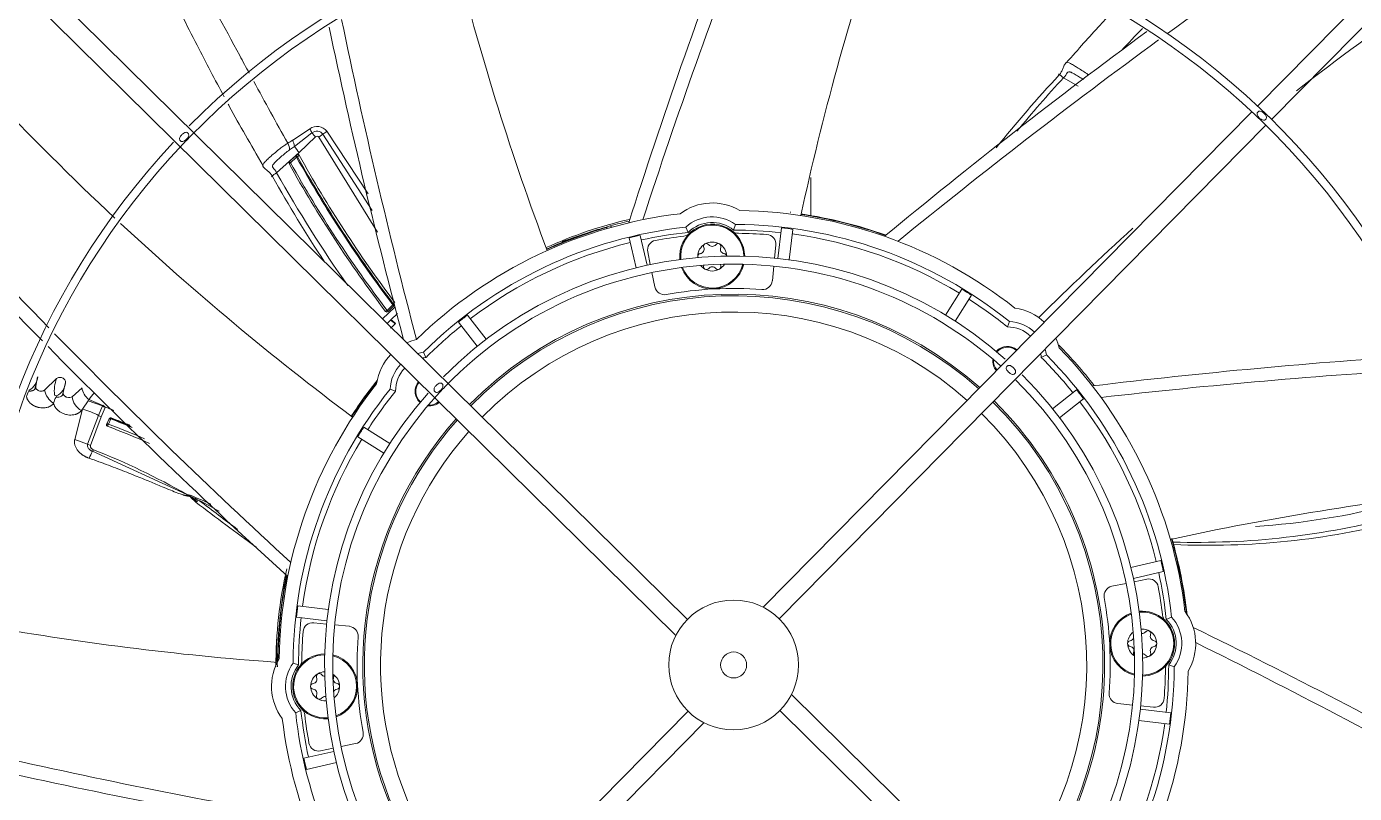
# Model space of a CAD drawing. Header units: millimetres. Extents: x 113490 to 142599, y -20467 to 115.
# Drawn here: x 127505.5 to 127914.5, y -10328.6 to -10092.3 of the extents above; entities that cross this region are included whole.
import ezdxf

# ---------------------------------------------------------------- set-up
doc = ezdxf.new("R2010")
doc.units = ezdxf.units.MM
doc.layers.add('DV3_0', color=7, linetype='Continuous')

msp = doc.modelspace()

# ---------------------------------------------------------------- linework, layer by layer
at = {"layer": 'DV3_0', "color": 7, "linetype": 'Continuous', "lineweight": 15}
for p, q in [((127363.01, -9942.2), (127705.44, -10279.87)), ((127709, -10274.95), (127370.7, -9941.35)), ((128037.36, -9961.9), (127884.62, -10116.79)), ((127888.94, -10120.95), (128041.66, -9966.08)), ((127824.85, -10108.08), (127829.33, -10110.72)), ((127882.86, -10118.57), (127732.36, -10271.19)), ((127737.28, -10274.75), (127887.19, -10122.73)), ((127587.32, -10127.36), (127592.69, -10123.81)), ((127587.97, -10129.23), (127593.33, -10125.08)), ((127589.41, -10131.1), (127594.5, -10126.33)), ((127595.43, -10126.36), (127613.58, -10155.67)), ((127596.72, -10125.48), (127611.95, -10148.99)), ((127597.94, -10124.57), (127610.71, -10143.89)), ((127586.44, -10130.33), (127587.97, -10129.23)), ((127582.46, -10137.37), (127589.41, -10131.1)), ((127586.41, -10133.87), (127588.29, -10132.14)), ((127586.77, -10134.29), (127588.64, -10132.57)), ((127588.64, -10132.57), (127588.9, -10132.4)), ((127588.9, -10132.4), (127589.39, -10131.88)), ((127747.05, -10150.52), (127747.05, -10138.81)), ((127681.64, -10154.77), (127670.4, -10158.56)), ((127709.23, -10155.72), (127708.48, -10154.09)), ((127723.24, -10154.99), (127723.81, -10153.29)), ((127738.01, -10154.36), (127736.86, -10163.73)), ((127741.48, -10154.79), (127740.33, -10164.15)), ((127691.07, -10157.43), (127693.19, -10166.63)), ((127694.48, -10156.64), (127696.6, -10165.84)), ((127697.58, -10165.63), (127696.77, -10161.75)), ((127736.26, -10159.68), (127735.86, -10163.62)), ((127735.61, -10166.11), (127735.16, -10170.63)), ((127699.01, -10172.52), (127698.09, -10168.08)), ((127793.52, -10173.21), (127788.52, -10181.22)), ((127796.49, -10175.07), (127791.49, -10183.07)), ((127618.84, -10178.74), (127615.1, -10182.35)), ((127618.24, -10177.99), (127616.52, -10179.76)), ((127618.53, -10178.31), (127616.8, -10180.09)), ((127619.67, -10180.74), (127617.66, -10182.64)), ((127619.08, -10183.83), (127618.98, -10183.95)), ((127638.48, -10183.35), (127644.29, -10190.79)), ((127641.24, -10181.2), (127647.05, -10188.63)), ((127807.57, -10184.85), (127808.19, -10183.17)), ((127628.48, -10194.24), (127627.69, -10192.63)), ((127817.99, -10194.24), (127819.6, -10193.44)), ((127508.87, -10200.22), (127508.27, -10203.11)), ((127506.23, -10204.34), (127506.13, -10204.55)), ((127508.05, -10203.98), (127508.52, -10201.74)), ((127510.99, -10204.3), (127514.72, -10200.74)), ((127516.54, -10205.85), (127517.06, -10203.56)), ((127516.75, -10205.07), (127517.43, -10202)), ((127522.53, -10203.56), (127519.45, -10206.33)), ((127619.1, -10204.66), (127617.42, -10204.04)), ((127828.88, -10204.23), (127821.44, -10210.05)), ((127514.07, -10205.83), (127514.72, -10206.12)), ((127514.72, -10206.12), (127514.54, -10206.48)), ((127522.71, -10210.22), (127524.41, -10207.65)), ((127524.68, -10207.22), (127528.92, -10209.01)), ((127831.03, -10206.99), (127823.6, -10212.8)), ((127527.66, -10212.15), (127524.24, -10220.94)), ((127528.44, -10212.56), (127525.16, -10221.35)), ((127528.87, -10209.15), (127527.66, -10212.15)), ((127529.69, -10209.62), (127528.44, -10212.56)), ((127528.92, -10209.01), (127528.87, -10209.15)), ((127528.93, -10208.97), (127528.92, -10209.01)), ((127529.72, -10209.54), (127529.69, -10209.62)), ((127529.73, -10209.53), (127529.72, -10209.54)), ((127530.1, -10214.95), (127530.8, -10213.34)), ((127530.66, -10214.79), (127531.36, -10213.18)), ((127531.43, -10213.05), (127531.54, -10212.89)), ((127609.32, -10215.74), (127617.32, -10220.74)), ((127524.24, -10220.94), (127520.3, -10219.49)), ((127525.16, -10221.35), (127524.24, -10220.94)), ((127607.46, -10218.71), (127615.47, -10223.71)), ((127526.07, -10222.69), (127525.78, -10223.16)), ((127555.91, -10237.16), (127556.08, -10237.39)), ((127556.19, -10237.2), (127556.27, -10237.29)), ((127556.19, -10237.2), (127556.34, -10237.26)), ((127556.34, -10237.26), (127556.5, -10237.32)), ((127556.5, -10237.32), (127557.88, -10238.61)), ((127556.08, -10237.39), (127557.62, -10238.83)), ((127854.8, -10256.82), (127845.6, -10258.94)), ((127855.59, -10260.23), (127846.39, -10262.35)), ((127839.71, -10264.76), (127844.15, -10263.84)), ((127846.6, -10263.33), (127850.48, -10262.52)), ((127589.03, -10270.75), (127598.4, -10271.9)), ((127588.61, -10274.22), (127597.98, -10275.37)), ((127593.93, -10275.97), (127597.87, -10276.37)), ((127600.36, -10276.62), (127604.87, -10277.07)), ((127856.5, -10274.99), (127858.14, -10274.23)), ((127589.24, -10288.99), (127587.54, -10288.42)), ((127857.24, -10288.99), (127858.94, -10289.57)), ((128050.33, -10603.11), (127741.04, -10298.11)), ((127846.12, -10301.36), (127841.6, -10300.91)), ((127857.87, -10303.76), (127848.5, -10302.61)), ((127852.55, -10302.01), (127848.6, -10301.61)), ((127709.2, -10303.23), (127375.6, -10641.53)), ((127376.45, -10649.21), (127714.11, -10306.79)), ((127589.97, -10303), (127588.34, -10303.75)), ((127737.48, -10303.03), (128046.15, -10607.41)), ((127857.44, -10307.23), (127848.07, -10306.08)), ((127599.88, -10314.65), (127596, -10315.46)), ((127606.77, -10313.22), (127602.33, -10314.14)), ((127590.89, -10317.75), (127600.09, -10315.63)), ((127591.68, -10321.16), (127600.87, -10319.04))]:
    msp.add_line(p, q, dxfattribs=at)
at = {"layer": 'DV3_0', "color": 7, "linetype": 'Continuous', "lineweight": 20}
for p, q in [((127595.43, -10126.36), (127596.72, -10125.48)), ((127740.74, -10149.58), (127740.74, -10149.38)), ((127684.07, -10154.21), (127684.03, -10154.07)), ((127617.66, -10182.64), (127617.52, -10182.78)), ((127524.4, -10207.65), (127524.68, -10207.22)), ((127528.87, -10209.15), (127524.41, -10207.65)), ((127520.3, -10219.49), (127522.71, -10210.22)), ((127525.78, -10223.16), (127554.78, -10236.48)), ((127554.78, -10236.48), (127554.77, -10236.89)), ((127554.78, -10236.48), (127555.32, -10236.78)), ((127554.78, -10236.48), (127555.88, -10236.69)), ((127555.32, -10236.78), (127555.87, -10237.09)), ((127555.87, -10237.09), (127555.88, -10236.69)), ((127555.87, -10237.09), (127555.91, -10237.16)), ((127556.01, -10237.14), (127555.91, -10237.16)), ((127556.01, -10237.14), (127556.19, -10237.2)), ((127556.27, -10237.29), (127556.08, -10237.39)), ((127556.34, -10237.26), (127556.27, -10237.29)), ((127557.88, -10238.61), (127557.62, -10238.83)), ((127558.37, -10238.18), (127558.74, -10238.37))]:
    msp.add_line(p, q, dxfattribs=at)
at = {"layer": 'DV3_0', "color": 7, "linetype": 'Continuous', "lineweight": 15}
for radius in [20, 4]:
    msp.add_circle((127723.24, -10288.99), radius, dxfattribs=at)
for centre, radius, start, end in [((127723.24, -10288.99), 551.5, 105.4775, 164.5225), ((127723.24, -10288.99), 551.5, 15.4775, 74.5225), ((128988.63, -11647.12), 1921.39, 122.74609, 126.08801), ((127723.24, -10288.99), 236, 46.5586, 135.2674), ((127723.24, -10288.99), 233.5, 90, 135.7261), ((129444.83, -10712.04), 1840.9, 159.13473, 162.31372), ((129522.01, -10747.41), 1921.39, 158.90776, 161.94183), ((127723.24, -10288.99), 233.5, 46.5418, 90), ((128432.25, -10800.46), 872.22, 121.56134, 127.88902), ((128596.24, -10335.96), 872.25, 161.57137, 167.7255), ((128128.63, -9514.4), 872.25, 219.6863, 226.90224), ((128483.05, -9856.53), 872.25, 194.34102, 200.4525), ((129400.57, -9714.08), 1841.22, 191.86002, 194.94133), ((129484.31, -9702.15), 1921.39, 191.64948, 194.66814), ((128942.82, -11575.64), 1840.9, 126.39449, 129.58672), ((128988.63, -11647.12), 1921.39, 126.18988, 129.21483), ((128887.48, -8843.21), 1921.39, 220.9289, 224.29797), ((128823.25, -8898.73), 1840.9, 220.96503, 224.5045), ((128125.32, -10386.86), 411.46, 137.1813, 141.3215), ((128135.1, -10392.88), 421.15, 137.4489, 140.4249), ((127723.24, -10288.99), 236, 45.7307, 46.5586), ((127723.24, -10288.99), 233.5, 45.8392, 46.5418), ((127723.24, -10288.99), 233.5, 316.4663, 45.8392), ((127723.24, -10288.99), 236, 45.7088, 45.7307), ((127723.24, -10288.99), 236, 317.0271, 45.7088), ((127723.24, -10288.99), 233.5, 135.7261, 136.5342), ((127587.71, -10127.11), 5.97, 19.9095, 33.5903), ((127605.5, -10114.89), 15.87, 219.9344, 226.1383), ((127608.09, -10139.4), 17.97, 124.3919, 129.2551), ((127723.24, -10288.99), 236, 136.9648, 225.2631), ((127723.24, -10288.99), 233.5, 136.5342, 225.7814), ((127480.54, -9957.18), 200.9, 301.6287, 302.1063), ((127583.24, -10130.05), 3.21, 354.9769, 34.2701), ((127603.37, -10118.86), 18.56, 213.9567, 221.2472), ((127586.77, -10134.28), 0.539, 130.9762, 206.9336), ((127922.77, -9947.17), 385.12, 209.1088, 217.2094), ((127590.58, -10130.65), 5.27, 217.7216, 223.716), ((127923.04, -9946.84), 384.98, 209.1375, 217.2314), ((127591.02, -10130.23), 3.34, 214.9281, 224.3802), ((127923.95, -9946.43), 383.51, 209.0348, 217.1413), ((127923.79, -9946.66), 382.95, 209.013, 217.1255), ((127923.15, -9947.51), 381.29, 208.9171, 217.0601), ((127936.53, -9940.06), 406.98, 209.179, 213.5123), ((127945.67, -9932.38), 417.06, 209.4401, 215.09), ((127716.64, -10163.16), 16.5, 59.1138, 126.8862), ((127723.24, -10288.99), 140, 96.7677, 134.2323), ((127716.64, -10163.16), 12.2, 54.0148, 131.9852), ((127723.24, -10288.99), 140, 51.7677, 89.2323), ((127723.24, -10288.99), 140.5, 70.6035, 81.4839), ((128128.63, -9514.4), 872.25, 227.0594, 233.1795), ((127723.24, -10288.99), 135.7, 96.2429, 134.7571), ((127719.49, -10277.69), 129.1, 102.6466, 114.718), ((127723.24, -10288.99), 140.5, 106.2061, 114.2129), ((127723.24, -10288.99), 140.5, 103.2172, 105.6896), ((127716.64, -10163.16), 10, 0.7258, 185.2742), ((127716.64, -10163.16), 10.5, 51.1098, 134.8902), ((127724.75, -10153), 3, 231.432, 269.3637), ((127723.24, -10288.99), 134, 83.7483, 90.0009), ((127723.24, -10288.99), 135.7, 51.2429, 89.7571), ((128432.25, -10800.46), 872.22, 132.21456, 134.84001), ((127723.24, -10288.99), 134, 103.7483, 127.2517), ((127723.24, -10288.99), 134, 95.9991, 102.2517), ((127699.71, -10161.14), 3, 100.4277, 191.75), ((127723.24, -10288.99), 133, 96.6363, 100.4277), ((127707.52, -10153.9), 3, 276.6363, 314.568), ((127716.64, -10163.16), 4.47, 120, 180), ((127714.85, -10160.06), 0.895, 120, 202.4776), ((127716.64, -10163.16), 4.48, 90, 120), ((127714.85, -10160.06), 0.895, 37.5224, 120), ((127716.64, -10158.69), 1.36, 217.5224, 322.4776), ((127716.64, -10163.16), 4.47, 60, 90), ((127718.43, -10160.06), 0.895, 60, 142.4776), ((127716.64, -10163.16), 4.48, 1.9825, 60), ((127718.43, -10160.06), 0.895, 337.5224, 60), ((127723.24, -10288.99), 133, 85.5723, 89.3637), ((127733.27, -10159.38), 3, 354.25, 85.5723), ((127723.24, -10288.99), 134, 58.7483, 82.2517), ((127723.24, -10288.99), 126, 48.3991, 135.1791), ((127713.06, -10163.16), 0.895, 97.5224, 180), ((127716.64, -10163.16), 4.47, 180, 184.0175), ((127713.06, -10163.16), 0.895, 180, 200.2402), ((127712.77, -10160.93), 1.36, 277.5224, 22.4776), ((127720.52, -10160.93), 1.36, 157.5224, 262.4776), ((127720.22, -10163.16), 0.895, 9.9487, 82.4776), ((127723.24, -10288.99), 123.5, 90, 135.9997), ((127716.64, -10163.16), 10, 199.6905, 346.3095), ((127716.64, -10163.16), 4.47, 217.8113, 240), ((127714.85, -10166.26), 0.895, 157.5224, 240), ((127712.77, -10165.4), 1.36, 337.5224, 341.5363), ((127714.85, -10166.26), 0.895, 240, 322.4776), ((127716.64, -10163.16), 4.48, 240, 300), ((127716.64, -10167.64), 1.36, 37.5224, 142.4776), ((127718.43, -10166.26), 0.895, 217.5224, 300), ((127716.64, -10163.16), 4.48, 300, 328.1887), ((127718.43, -10166.26), 0.895, 300, 22.4776), ((127720.52, -10165.4), 1.36, 186.618, 202.4776), ((127723.24, -10288.99), 123.5, 48.3006, 90), ((127732.17, -10170.33), 3, 265.6946, 354.25), ((127723.24, -10288.99), 114.25, 48.4114, 135.4011), ((127723.24, -10288.99), 113.75, 48.4247, 135.4011), ((127701.95, -10171.91), 3, 191.75, 280.3054), ((127723.24, -10288.99), 116, 85.6946, 100.3054), ((127616.43, -10179.75), 0.498, 218.6541, 318.3291), ((127615.85, -10175), 3.83, 308.5921, 312.9567), ((127723.24, -10288.99), 134, 50.9991, 57.2517), ((127807.55, -10195.35), 16.5, 46.3964, 81.8862), ((127614.64, -10187.86), 5.84, 42.0523, 60.4649), ((127614.05, -10188.42), 6.81, 42.3918, 58.0521), ((127807.55, -10195.35), 12.2, 46.7471, 86.9852), ((128887.48, -8843.21), 1921.39, 224.37443, 227.39583), ((127723.24, -10288.99), 134, 128.7483, 135.0009), ((127807.55, -10195.35), 10.5, 46.9653, 89.8902), ((128823.25, -8898.73), 1840.9, 224.58153, 227.76772), ((127629.6, -10204.68), 16.5, 104.1138, 115.0288), ((127807.55, -10195.35), 4.5, 49.0529, 138), ((127807.55, -10195.35), 4.25, 49.2681, 138.9663), ((127807.55, -10195.35), 12.2, 9.0148, 17.4816), ((127807.55, -10195.35), 16.5, 14.1138, 25.142), ((127723.24, -10288.99), 140.5, 37.8001, 44.5323), ((127723.24, -10288.99), 140, 6.7677, 44.2323), ((127629.6, -10204.68), 16.5, 136.3964, 171.8862), ((127629.6, -10204.68), 12.2, 136.7471, 176.9852), ((127629.6, -10204.68), 12.2, 99.0148, 107.4816), ((127629.6, -10204.68), 10.5, 96.1098, 102.4358), ((127807.55, -10195.35), 4.5, 172.604, 221.7492), ((127807.55, -10195.35), 4.25, 174.8173, 221.5341), ((127807.55, -10195.35), 10.5, 6.1098, 12.4358), ((127723.24, -10288.99), 134, 38.7483, 45.0009), ((127723.24, -10288.99), 135.7, 6.2429, 44.7571), ((128053.61, -12030.74), 1840.9, 93.67624, 96.85972), ((127503.69, -10199.81), 5.2, 299.2753, 355.4657), ((127629.6, -10204.68), 10.5, 136.9653, 179.8902), ((127723.24, -10288.99), 126, 318.4756, 45.1616), ((128053.5, -12115.65), 1921.39, 93.4677, 96.48783), ((127511.37, -10207.5), 6.02, 150.6073, 169.7649), ((127517.01, -10203.12), 6.14, 191.0857, 238.4637), ((127525.09, -10204.67), 11.09, 159.2633, 186.0082), ((127512.28, -10201.56), 5.17, 298.1501, 355.1477), ((127528.1, -10202.74), 5.64, 188.4366, 232.6429), ((127723.24, -10288.99), 140, 141.7677, 179.2323), ((127723.24, -10288.99), 135.7, 141.2429, 179.7571), ((127723.24, -10288.99), 140.5, 141.3912, 146.9012), ((127629.6, -10204.68), 4.5, 138, 228), ((127629.6, -10204.68), 4.25, 139.2681, 228.9663), ((127723.24, -10288.99), 123.5, 135.9997, 137.2092), ((127723.24, -10288.99), 123.5, 317.6348, 45.2819), ((127519.83, -10209.65), 6.17, 149.0264, 167.8628), ((127525.23, -10205.58), 5.82, 187.3222, 240.049), ((127723.24, -10288.99), 126, 138.321, 225.2028), ((127723.24, -10288.99), 123.5, 137.2092, 226.1082), ((127723.24, -10288.99), 134, 140.9991, 147.2517), ((127629.6, -10204.68), 4.5, 263.0148, 311.7492), ((127629.6, -10204.68), 4.25, 264.8173, 311.5341), ((127723.24, -10288.99), 113.75, 318.4247, 45.4011), ((127723.24, -10288.99), 114.25, 0, 45.4011), ((127723.24, -10288.99), 134, 13.7483, 37.2517), ((127678.59, -10357.26), 214.29, 136.6703, 136.8213), ((127445.67, -10423), 229.43, 67.8122, 68.5066), ((127535.33, -10216.9), 5.12, 155.7254, 163.7053), ((127454.22, -10419.55), 217.85, 65.8506, 69.5295), ((127454.36, -10419.28), 218.26, 66.3808, 69.5382), ((127531.26, -10213.5), 0.483, 68.6251, 160.5796), ((127532.19, -10213.54), 0.903, 146.9279, 156.6786), ((127455.49, -10414.99), 215.6, 67.4926, 69.3956), ((127455.64, -10414.44), 215.18, 67.5838, 69.3759), ((127456.01, -10412.97), 213.86, 67.6827, 69.3175), ((127723.24, -10288.99), 114.25, 138.4114, 204.5312), ((127723.24, -10288.99), 113.75, 138.4247, 203.2684), ((127723.24, -10288.99), 134, 148.7483, 172.2517), ((127556.11, -10239.7), 34.54, 151.3925, 155.3449), ((127555.02, -10240.12), 3.15, 71.5892, 74.3028), ((128043.17, -11102.61), 872.25, 96.10944, 102.2715), ((127868.98, -10016.98), 229.83, 273.7436, 284.4718), ((127866.03, -10010.5), 240.73, 268.2172, 284.865), ((127869.47, -10016.41), 235.71, 267.3918, 284.4925), ((127723.24, -10288.99), 140.5, 6.3104, 16.1431), ((127714.87, -10288.92), 132.6, 167.1218, 180.2811), ((127723.24, -10288.99), 140.5, 168.7601, 179.5273), ((127723.24, -10288.99), 134, 5.9991, 12.2517), ((127840.32, -10267.7), 3, 101.75, 190.3054), ((127851.09, -10265.46), 3, 10.4277, 101.75), ((127723.24, -10288.99), 133, 6.6363, 10.4277), ((127723.24, -10288.99), 116, 355.6946, 10.3054), ((127849.07, -10282.4), 10, 109.6905, 256.3095), ((127849.07, -10282.4), 10, 0, 95.2742), ((127858.33, -10273.27), 3, 186.6363, 224.568), ((127849.07, -10282.4), 16.5, 329.1138, 36.8862), ((127645.5, -9418.2), 872.25, 259.76861, 265.86893), ((127723.24, -10288.99), 134, 173.7483, 180.0009), ((127593.63, -10278.95), 3, 84.25, 175.5723), ((127604.57, -10280.06), 3, 355.6946, 84.25), ((127849.07, -10282.4), 4.48, 90, 94.0175), ((127849.07, -10282.4), 4.47, 60, 90), ((127849.07, -10282.4), 10.5, 321.1098, 44.8902), ((127849.07, -10282.4), 12.2, 324.0148, 41.9852), ((127059.29, -11933.2), 1841.3, 60.95292, 64.05747), ((127625.91, -10284.22), 43.48, 175.7427, 187.0743), ((127723.24, -10288.99), 133, 175.5723, 179.3637), ((127723.24, -10288.99), 116, 175.6946, 190.3054), ((127849.07, -10282.4), 4.48, 127.8113, 180), ((127845.49, -10282.4), 0.895, 97.5224, 180), ((127845.19, -10280.16), 1.36, 277.5224, 338.4565), ((127849.07, -10277.92), 1.36, 261.428, 322.4776), ((127850.86, -10279.3), 0.895, 60, 142.4776), ((127849.07, -10282.4), 4.48, 0, 60), ((127850.86, -10279.3), 0.895, 337.5224, 60), ((127852.94, -10280.16), 1.36, 157.5224, 262.4776), ((127852.65, -10282.4), 0.895, 0, 82.4776), ((127013.55, -12004.18), 1921.33, 60.74083, 63.6758), ((127597.41, -10295.58), 10, 90, 275.2742), ((127597.41, -10295.58), 10, 0, 76.3095), ((127849.07, -10282.4), 4.47, 180, 238.1887), ((127845.49, -10282.4), 0.895, 180, 262.4776), ((127845.19, -10284.63), 1.36, 337.5224, 82.4776), ((127847.28, -10285.5), 0.895, 157.5224, 230.5125), ((127849.07, -10282.4), 10, 270, 0), ((127849.07, -10286.87), 1.36, 37.5224, 84.745), ((127849.07, -10282.4), 4.48, 271.9825, 300), ((127850.86, -10285.5), 0.895, 217.5224, 300), ((127849.07, -10282.4), 4.48, 300, 0), ((127850.86, -10285.5), 0.895, 300, 22.4776), ((127852.94, -10284.63), 1.36, 97.5224, 202.4776), ((127852.65, -10282.4), 0.895, 277.5224, 0), ((127597.41, -10295.58), 16.5, 149.1138, 216.8862), ((127597.41, -10295.58), 12.2, 144.0148, 221.9852), ((127597.41, -10295.58), 10.5, 141.1098, 224.8902), ((127587.25, -10287.48), 3, 321.432, 359.3637), ((127723.24, -10288.99), 114.25, 318.4114, 0), ((127723.24, -10288.99), 135.7, 321.2429, 359.7571), ((127723.24, -10288.99), 133, 355.5723, 359.3637), ((127859.23, -10290.5), 3, 141.432, 179.3637), ((127723.24, -10288.99), 134, 353.7483, 0.0009), ((127597.41, -10295.58), 4.47, 120, 180), ((127593.54, -10293.35), 1.36, 277.5224, 22.4776), ((127595.62, -10292.48), 0.895, 120, 202.4776), ((127597.41, -10295.58), 4.48, 91.9825, 120), ((127595.62, -10292.48), 0.895, 37.5224, 120), ((127597.41, -10291.11), 1.36, 217.5224, 264.745), ((127597.41, -10295.58), 4.48, 0, 58.1887), ((127599.2, -10292.48), 0.895, 337.5224, 50.5125), ((127601.29, -10293.35), 1.36, 157.5224, 262.4776), ((127723.24, -10288.99), 140, 321.7677, 359.2323), ((127593.83, -10295.58), 0.895, 97.5224, 180), ((127597.41, -10295.58), 4.48, 180, 240), ((127593.83, -10295.58), 0.895, 180, 262.4776), ((127593.54, -10297.82), 1.36, 337.5224, 82.4776), ((127595.62, -10298.69), 0.895, 157.5224, 240), ((127597.41, -10300.06), 1.36, 81.428, 142.4776), ((127601.29, -10297.82), 1.36, 97.5224, 158.4565), ((127597.41, -10295.58), 4.48, 307.8113, 0), ((127597.41, -10295.58), 10, 289.6905, 0), ((127600.99, -10295.58), 0.895, 0, 82.4776), ((127600.99, -10295.58), 0.895, 277.5224, 0), ((127841.9, -10297.92), 3, 175.6946, 264.25), ((127588.15, -10304.71), 3, 6.6363, 44.568), ((127595.62, -10298.69), 0.895, 240, 322.4776), ((127597.41, -10295.58), 4.48, 240, 274.0175), ((127852.85, -10299.03), 3, 264.25, 355.5723), ((127723.24, -10288.99), 140, 186.7677, 203.7505), ((127723.24, -10288.99), 135.7, 186.2429, 202.9304), ((127723.24, -10288.99), 134, 185.9991, 192.2517), ((127723.24, -10288.99), 133, 186.6363, 190.4277), ((127606.16, -10310.28), 3, 281.75, 10.3054), ((127723.24, -10288.99), 134, 328.7483, 352.2517), ((127595.39, -10312.52), 3, 190.4277, 281.75), ((127921.03, -8443.29), 1921.39, 257.09501, 260.12283), ((127897, -8524.72), 1840.9, 257.29812, 260.49472)]:
    msp.add_arc(centre, radius, start, end, dxfattribs=at)
at = {"layer": 'DV3_0', "color": 7, "linetype": 'Continuous', "lineweight": 20}
for centre, radius, start, end in [((127594.93, -10126.84), 3.77, 37.022, 126.4642), ((127583.74, -10129.65), 4.25, 5.7332, 32.7349), ((127723.24, -10288.99), 140.35, 70.5208, 81.4905), ((127723.24, -10288.99), 140.35, 106.2061, 114.1302), ((127716.64, -10163.16), 9.71, 0.7926, 185.2074), ((127716.64, -10163.16), 9.71, 200.0694, 345.9306), ((127723.24, -10288.99), 108.75, 48.5638, 135.4011), ((127723.24, -10288.99), 140.35, 141.5068, 146.9448), ((127533.82, -10213.02), 10.82, 133.4767, 147.5853), ((127518.08, -10229.43), 19.76, 61.0068, 76.4573), ((127529.41, -10209.74), 2.98, 233.9494, 251.079), ((127530.69, -10206.92), 2.88, 230.996, 249.7015), ((127530.96, -10206.81), 3, 227.0792, 245.6013), ((127531, -10206.86), 2.96, 225.694, 244.6308), ((127723.24, -10288.99), 108.75, 318.5638, 45.4011), ((127723.24, -10288.99), 108.75, 138.5638, 206.9605), ((127450.94, -10415.91), 207.31, 59.9431, 68.752), ((127525.82, -10395.82), 161.55, 79.2786, 79.6761), ((127502.26, -10368.35), 142.16, 65.0797, 67.84), ((127541.85, -10271.78), 37.44, 63.8071, 66.9621), ((128014.56, -9645.38), 748.98, 232.40465, 234.17794), ((128062.25, -9584.75), 825.07, 232.3917, 233.40913), ((127463.44, -10420.98), 205.99, 60.5447, 62.4419), ((127723.24, -10288.99), 140.35, 6.5068, 15.9471), ((127723.24, -10288.99), 140.35, 168.7119, 179.5033), ((127849.07, -10282.4), 9.71, 110.0694, 255.9306), ((127849.07, -10282.4), 9.71, 0, 95.2074), ((127597.41, -10295.58), 9.71, 90, 275.2074), ((127597.41, -10295.58), 9.71, 0, 75.9306), ((127849.07, -10282.4), 9.71, 270.7926, 0), ((127597.41, -10295.58), 9.71, 290.0694, 0)]:
    msp.add_arc(centre, radius, start, end, dxfattribs=at)
at = {"layer": 'DV3_0', "color": 7, "linetype": 'Continuous', "lineweight": 15}
for centre, major_axis, ratio, start_param, end_param in [((127731.99, -10334.13), (-35.58, 183.06), 0.866796, 0.070986, 0.078814), ((127739.25, -10158.6), (21.65, -2.66), 0.186545, 1.490488, 1.651105), ((127693.69, -10160.99), (21.26, 4.91), 0.186545, 1.490488, 1.651105), ((127792.85, -10177.58), (18.5, -11.56), 0.186545, 1.490488, 1.651105), ((127642.36, -10185.47), (17.19, 13.43), 0.186545, 1.490488, 1.651105), ((127826.76, -10208.11), (13.43, -17.19), 0.186545, 1.490488, 1.651105), ((127611.83, -10219.37), (11.56, 18.5), 0.186545, 1.490488, 1.651105), ((127851.24, -10259.44), (4.91, -21.26), 0.186545, 1.490488, 1.651105), ((127592.85, -10272.98), (2.66, 21.65), 0.186545, 1.490488, 1.651105), ((127853.63, -10305), (-2.66, -21.65), 0.186545, 1.490488, 1.651105), ((127595.23, -10318.54), (-4.91, 21.26), 0.186545, 1.490488, 1.651105)]:
    msp.add_ellipse(centre, major_axis=major_axis, ratio=ratio, start_param=start_param, end_param=end_param, dxfattribs=at)
at = {"layer": 'DV3_0', "color": 7, "linetype": 'Continuous', "lineweight": 20}
for centre, major_axis, ratio, start_param, end_param in [((127684.16, -10154.55), (-0.14, 0.48), 0.498451, 4.711945, 6.283185), ((127684.16, -10154.55), (-0.353, 0.354), 0.432332, 4.479982, 5.381811), ((127685.38, -10154.21), (-0.135, 0.481), 0.498743, 4.711945, 6.283185), ((127565.04, -10212.9), (-22.75, -32.05), 0.299104, 0.877808, 0.898526)]:
    msp.add_ellipse(centre, major_axis=major_axis, ratio=ratio, start_param=start_param, end_param=end_param, dxfattribs=at)
at = {"layer": 'DV3_0', "color": 7, "linetype": 'Continuous', "lineweight": 15}
for points, knots in [([(127510.47, -10020.47), (127511.72, -10022), (127517.21, -10028.86), (127526.73, -10041.87), (127538.02, -10060.03), (127548.3, -10079.1), (127557.45, -10097), (127563.52, -10108.76), (127566.3, -10113.93)], [0.2450626, 0.2450626, 0.2450626, 0.2450626, 0.2785483, 0.3937658, 0.5184271, 0.640965, 0.7604313, 0.861417, 0.861417, 0.861417, 0.861417]), ([(127574.04, -10106.65), (127573.06, -10104.85), (127572.08, -10103.04), (127566.31, -10092.33), (127561.56, -10083.48), (127551.76, -10066.14), (127546.71, -10057.66), (127535.88, -10041.45), (127530.08, -10033.74), (127521.25, -10023.01), (127518.46, -10019.74), (127515.62, -10016.53)], [0.0997666, 0.0997666, 0.0997666, 0.0997666, 0.125, 0.125, 0.25, 0.25, 0.375, 0.375, 0.5, 0.5, 0.5559137, 0.5559137, 0.5559137, 0.5559137]), ([(127840.32, -10087.38), (127838.9, -10088.88), (127833.98, -10094.11), (127829.49, -10099.19), (127825.69, -10103.49)], [0.8765408, 0.8765408, 0.8765408, 0.8765408, 0.9116272, 1, 1, 1, 1]), ([(127823.52, -10107.2), (127823.64, -10107.05), (127823.88, -10106.77), (127824.18, -10106.3), (127824.44, -10105.8), (127824.66, -10105.29), (127824.96, -10104.53), (127825.31, -10103.65), (127825.71, -10103.24), (127826.25, -10103.36), (127827.05, -10103.73), (127828.14, -10104.34), (127829.46, -10105.13), (127830.85, -10106.02), (127831.96, -10106.77), (127832.55, -10107.19), (127832.65, -10107.26)], [0, 0, 0, 0, 0.0308823, 0.0618034, 0.0937273, 0.1276085, 0.1643607, 0.2562228, 0.3477186, 0.4000812, 0.475582, 0.5732089, 0.6560123, 0.760322, 0.8589949, 0.8797353, 0.8797353, 0.8797353, 0.8797353]), ([(127824.85, -10108.08), (127825.45, -10107.62), (127825.74, -10106.97), (127826.15, -10106.37), (127826.29, -10106.24), (127826.56, -10106.2), (127826.64, -10106.21), (127826.86, -10106.27), (127827.01, -10106.33), (127827.53, -10106.56), (127827.97, -10106.8), (127828.86, -10107.3), (127829.34, -10107.58), (127830.2, -10108.11), (127830.58, -10108.35), (127830.97, -10108.6)], [0, 0, 0, 0, 0.25, 0.25, 0.375, 0.375, 0.4375, 0.4375, 0.5, 0.5, 0.625, 0.625, 0.75, 0.75, 0.850587, 0.850587, 0.850587, 0.850587]), ([(127823.52, -10107.2), (127823.24, -10106.91), (127823.24, -10106.85), (127823.78, -10107.2), (127824.31, -10107.62), (127824.85, -10108.08)], [0, 0, 0, 0, 0.5, 0.5, 1, 1, 1, 1]), ([(127567.55, -10116.26), (127567.66, -10116.46), (127571.05, -10122.68), (127574.44, -10128.51), (127578.33, -10135.22)], [0.8766299, 0.8766299, 0.8766299, 0.8766299, 0.8805474, 1, 1, 1, 1]), ([(127887.11, -10120.9), (127887.06, -10120.94), (127886.97, -10121.02), (127886.73, -10121.14), (127886.33, -10121.17), (127885.9, -10120.99), (127885.51, -10120.73), (127885.2, -10120.45), (127884.92, -10120.15), (127884.64, -10119.78), (127884.46, -10119.36), (127884.49, -10118.97), (127884.6, -10118.74), (127884.68, -10118.65), (127884.72, -10118.6)], [0, 0, 0, 0, 0.040488, 0.081902, 0.180627, 0.320355, 0.409206, 0.504808, 0.600124, 0.687341, 0.822717, 0.918807, 0.959755, 1, 1, 1, 1]), ([(127884.72, -10118.6), (127884.76, -10118.56), (127884.85, -10118.48), (127885.09, -10118.36), (127885.49, -10118.32), (127885.93, -10118.5), (127886.32, -10118.77), (127886.63, -10119.04), (127886.91, -10119.34), (127887.18, -10119.71), (127887.37, -10120.13), (127887.34, -10120.53), (127887.23, -10120.76), (127887.15, -10120.85), (127887.11, -10120.9)], [0, 0, 0, 0, 0.040529, 0.082096, 0.181604, 0.321297, 0.409637, 0.504692, 0.598943, 0.685714, 0.821727, 0.918717, 0.959765, 1, 1, 1, 1]), ([(127552.85, -10127.51), (127552.81, -10127.47), (127552.73, -10127.38), (127552.61, -10127.14), (127552.57, -10126.73), (127552.75, -10126.3), (127553.01, -10125.91), (127553.29, -10125.6), (127553.59, -10125.32), (127553.96, -10125.05), (127554.38, -10124.86), (127554.77, -10124.89), (127555.01, -10125), (127555.1, -10125.08), (127555.15, -10125.12)], [0, 0, 0, 0, 0.040529, 0.082096, 0.181604, 0.321297, 0.409637, 0.504692, 0.598943, 0.685714, 0.821727, 0.918717, 0.959765, 1, 1, 1, 1]), ([(127555.15, -10125.12), (127555.19, -10125.17), (127555.27, -10125.26), (127555.38, -10125.5), (127555.42, -10125.9), (127555.24, -10126.33), (127554.98, -10126.72), (127554.7, -10127.03), (127554.4, -10127.31), (127554.03, -10127.58), (127553.61, -10127.77), (127553.22, -10127.74), (127552.99, -10127.63), (127552.89, -10127.55), (127552.85, -10127.51)], [0, 0, 0, 0, 0.040488, 0.081902, 0.180627, 0.320355, 0.409206, 0.504808, 0.600124, 0.687341, 0.822717, 0.918807, 0.959755, 1, 1, 1, 1]), ([(127581.2, -10138.48), (127581.1, -10138.32), (127580.9, -10138), (127580.55, -10137.56), (127580.16, -10137.16), (127579.74, -10136.79), (127579.11, -10136.26), (127578.38, -10135.61), (127578.12, -10135.06), (127578.4, -10134.53), (127579.01, -10133.83), (127579.93, -10132.93), (127581.11, -10131.88), (127582.39, -10130.8), (127583.72, -10129.75), (127584.87, -10128.9), (127585.58, -10128.44), (127585.89, -10128.24)], [0, 0, 0, 0, 0.030477, 0.061058, 0.092665, 0.126219, 0.162611, 0.254997, 0.347179, 0.400187, 0.476873, 0.57601, 0.660009, 0.765175, 0.861951, 0.939416, 1, 1, 1, 1]), ([(127582.46, -10137.37), (127582.21, -10136.66), (127581.67, -10136.18), (127581.23, -10135.58), (127581.15, -10135.39), (127581.19, -10135.11), (127581.23, -10135.03), (127581.35, -10134.83), (127581.45, -10134.7), (127581.84, -10134.26), (127582.2, -10133.91), (127582.96, -10133.2), (127583.37, -10132.82), (127584.65, -10131.71), (127585.55, -10130.98), (127586.44, -10130.33)], [0, 0, 0, 0, 0.25, 0.25, 0.375, 0.375, 0.4375, 0.4375, 0.5, 0.5, 0.625, 0.625, 0.75, 0.75, 1, 1, 1, 1]), ([(127588.29, -10132.14), (127588.32, -10132.12), (127588.37, -10132.07), (127588.45, -10132.01), (127588.57, -10131.93), (127588.73, -10131.84), (127588.91, -10131.77), (127589.1, -10131.73), (127589.26, -10131.75), (127589.35, -10131.82), (127589.38, -10131.86), (127589.39, -10131.87), (127589.39, -10131.88)], [0, 0, 0, 0, 0.082418, 0.164586, 0.246739, 0.441628, 0.591306, 0.720285, 0.890976, 0.951176, 0.974103, 1, 1, 1, 1]), ([(127588.29, -10132.14), (127588.35, -10132.1), (127588.46, -10132.1), (127588.69, -10132.2), (127588.81, -10132.29), (127588.9, -10132.4)], [0, 0, 0, 0, 0.5, 0.5, 1, 1, 1, 1]), ([(127581.2, -10138.48), (127580.84, -10138.64), (127580.79, -10138.6), (127581.29, -10138.15), (127581.84, -10137.75), (127582.46, -10137.37)], [0, 0, 0, 0, 0.5, 0.5, 1, 1, 1, 1]), ([(127616.52, -10179.76), (127616.49, -10179.78), (127616.46, -10179.81), (127616.4, -10179.85), (127616.34, -10179.9), (127616.28, -10179.94), (127616.18, -10180.01), (127616.08, -10180.06), (127616.06, -10180.07), (127616.04, -10180.07)], [0, 0, 0, 0, 0.118741, 0.212559, 0.283639, 0.421785, 0.534533, 0.779247, 1, 1, 1, 1]), ([(127616.52, -10179.76), (127616.61, -10179.86), (127616.69, -10179.94), (127616.8, -10180.06), (127616.82, -10180.09), (127616.8, -10180.09)], [0, 0, 0, 0, 0.5, 0.5, 1, 1, 1, 1]), ([(127618.24, -10177.99), (127618.25, -10178), (127618.28, -10178.03), (127618.32, -10178.08), (127618.37, -10178.12), (127618.42, -10178.18), (127618.47, -10178.23), (127618.51, -10178.27), (127618.53, -10178.3), (127618.54, -10178.31), (127618.54, -10178.31), (127618.53, -10178.31)], [0, 0, 0, 0, 0.076843, 0.163202, 0.25872, 0.354249, 0.510247, 0.649933, 0.755807, 0.887991, 1, 1, 1, 1]), ([(127617.52, -10182.78), (127617.49, -10182.81), (127617.4, -10182.9), (127617.18, -10183.12), (127616.88, -10183.43), (127616.63, -10183.67), (127616.52, -10183.78)], [0, 0, 0, 0, 0.0235394, 0.05482, 0.1460797, 0.2223207, 0.2223207, 0.2223207, 0.2223207]), ([(127618.98, -10183.95), (127618.95, -10183.97), (127618.84, -10184.07), (127618.59, -10184.3), (127618.25, -10184.61), (127617.88, -10184.95), (127617.64, -10185.16), (127617.52, -10185.27)], [0, 0, 0, 0, 0.0100853, 0.038495, 0.0864308, 0.1292051, 0.1745933, 0.1745933, 0.1745933, 0.1745933]), ([(127517.43, -10202), (127517.46, -10201.88), (127517.46, -10201.6), (127517.29, -10201.18), (127516.94, -10200.81), (127516.48, -10200.53), (127515.96, -10200.39), (127515.47, -10200.39), (127515.05, -10200.5), (127514.82, -10200.65), (127514.72, -10200.74)], [0, 0, 0, 0, 0.124936, 0.249948, 0.37496, 0.499972, 0.624983, 0.749995, 0.875007, 1, 1, 1, 1]), ([(127809.87, -10199.23), (127809.82, -10199.27), (127809.73, -10199.35), (127809.49, -10199.46), (127809.09, -10199.5), (127808.65, -10199.32), (127808.26, -10199.05), (127807.85, -10198.7), (127807.44, -10198.24), (127807.2, -10197.71), (127807.22, -10197.32), (127807.33, -10197.09), (127807.41, -10197), (127807.45, -10196.95)], [0, 0, 0, 0, 0.040646, 0.082274, 0.181944, 0.323646, 0.41357, 0.509807, 0.690903, 0.824258, 0.919018, 0.959797, 1, 1, 1, 1]), ([(127807.45, -10196.95), (127807.5, -10196.91), (127807.59, -10196.83), (127807.83, -10196.71), (127808.24, -10196.67), (127808.68, -10196.85), (127809.08, -10197.11), (127809.39, -10197.38), (127809.67, -10197.68), (127809.94, -10198.05), (127810.13, -10198.46), (127810.1, -10198.85), (127809.99, -10199.09), (127809.91, -10199.18), (127809.87, -10199.23)], [0, 0, 0, 0, 0.040717, 0.082601, 0.183674, 0.325225, 0.413967, 0.5088, 0.602375, 0.688214, 0.822702, 0.918959, 0.959862, 1, 1, 1, 1]), ([(127506.13, -10204.55), (127506.18, -10204.56), (127506.26, -10204.58), (127506.4, -10204.59), (127506.53, -10204.6), (127506.66, -10204.6), (127506.79, -10204.59), (127506.91, -10204.58), (127507.04, -10204.56), (127507.16, -10204.53), (127507.27, -10204.5), (127507.38, -10204.46), (127507.49, -10204.42), (127507.59, -10204.36), (127507.68, -10204.31), (127507.77, -10204.24), (127507.86, -10204.17), (127507.93, -10204.1), (127508, -10204.02), (127508.06, -10203.93), (127508.12, -10203.84), (127508.17, -10203.75), (127508.21, -10203.65), (127508.24, -10203.55), (127508.26, -10203.44), (127508.27, -10203.33), (127508.28, -10203.22), (127508.28, -10203.15), (127508.27, -10203.11)], [0, 0, 0, 0, 0.036418, 0.072901, 0.109493, 0.146225, 0.183122, 0.220199, 0.257467, 0.29493, 0.332591, 0.370449, 0.408503, 0.446754, 0.485203, 0.523858, 0.562717, 0.601777, 0.641023, 0.680442, 0.720013, 0.759719, 0.799541, 0.839463, 0.879472, 0.919563, 0.959735, 1, 1, 1, 1]), ([(127508.27, -10203.11), (127508.27, -10203.17), (127508.25, -10203.3), (127508.28, -10203.57), (127508.43, -10203.91), (127508.78, -10204.27), (127509.25, -10204.53), (127509.77, -10204.66), (127510.26, -10204.65), (127510.61, -10204.55), (127510.85, -10204.42), (127510.94, -10204.34), (127510.99, -10204.3)], [0, 0, 0, 0, 0.059901, 0.12047, 0.249355, 0.384502, 0.523872, 0.659169, 0.781173, 0.892517, 0.946449, 1, 1, 1, 1]), ([(127631.2, -10204.78), (127631.16, -10204.73), (127631.08, -10204.64), (127630.96, -10204.4), (127630.92, -10203.99), (127631.1, -10203.54), (127631.36, -10203.15), (127631.63, -10202.84), (127631.93, -10202.55), (127632.29, -10202.28), (127632.71, -10202.1), (127633.1, -10202.13), (127633.34, -10202.24), (127633.43, -10202.32), (127633.47, -10202.36)], [0, 0, 0, 0, 0.040717, 0.082601, 0.183674, 0.325225, 0.413967, 0.5088, 0.602375, 0.688214, 0.822702, 0.918959, 0.959862, 1, 1, 1, 1]), ([(127633.47, -10202.36), (127633.51, -10202.4), (127633.6, -10202.49), (127633.71, -10202.73), (127633.75, -10203.14), (127633.57, -10203.58), (127633.3, -10203.97), (127632.95, -10204.38), (127632.49, -10204.79), (127631.96, -10205.03), (127631.57, -10205), (127631.34, -10204.89), (127631.25, -10204.82), (127631.2, -10204.78)], [0, 0, 0, 0, 0.040646, 0.082274, 0.181944, 0.323646, 0.41357, 0.509807, 0.690903, 0.824258, 0.919018, 0.959797, 1, 1, 1, 1]), ([(127505.45, -10206.44), (127505.47, -10206.49), (127505.5, -10206.6), (127505.55, -10206.76), (127505.61, -10206.92), (127505.68, -10207.08), (127505.76, -10207.23), (127505.84, -10207.38), (127505.93, -10207.52), (127506.03, -10207.66), (127506.13, -10207.79), (127506.23, -10207.92), (127506.34, -10208.05), (127506.45, -10208.17), (127506.57, -10208.29), (127506.69, -10208.4), (127506.81, -10208.5), (127506.94, -10208.6), (127507.07, -10208.7), (127507.2, -10208.79), (127507.33, -10208.88), (127507.46, -10208.96), (127507.6, -10209.04), (127507.73, -10209.12), (127507.87, -10209.19), (127508, -10209.25), (127508.14, -10209.31), (127508.27, -10209.37), (127508.41, -10209.42), (127508.54, -10209.47), (127508.68, -10209.51), (127508.81, -10209.56), (127508.94, -10209.59), (127509.07, -10209.63), (127509.2, -10209.66), (127509.32, -10209.68), (127509.64, -10209.74), (127510.14, -10209.8), (127510.81, -10209.8), (127511.44, -10209.72), (127511.94, -10209.6), (127512.32, -10209.46), (127512.62, -10209.32), (127512.9, -10209.17), (127513.16, -10209), (127513.4, -10208.8), (127513.61, -10208.59), (127513.74, -10208.44), (127513.8, -10208.36)], [0, 0, 0, 0, 0.018494, 0.036794, 0.054904, 0.072829, 0.090574, 0.108139, 0.12552, 0.142715, 0.159724, 0.176546, 0.19318, 0.209627, 0.225889, 0.241965, 0.257853, 0.273549, 0.289049, 0.304351, 0.319453, 0.334354, 0.349052, 0.363545, 0.377834, 0.391919, 0.405799, 0.419467, 0.432916, 0.446141, 0.45914, 0.471909, 0.484449, 0.496758, 0.508837, 0.520687, 0.532311, 0.597667, 0.660015, 0.719165, 0.775243, 0.807872, 0.84032, 0.872579, 0.904661, 0.936593, 0.968377, 1, 1, 1, 1]), ([(127522.32, -10210.63), (127522.28, -10210.68), (127522.2, -10210.77), (127522.07, -10210.9), (127521.94, -10211.02), (127521.8, -10211.14), (127521.65, -10211.25), (127521.49, -10211.35), (127521.33, -10211.45), (127521.16, -10211.54), (127520.98, -10211.62), (127520.8, -10211.69), (127520.61, -10211.76), (127520.2, -10211.88), (127519.56, -10212), (127518.65, -10212.01), (127517.72, -10211.87), (127516.78, -10211.58), (127515.9, -10211.14), (127515.27, -10210.67), (127514.85, -10210.27), (127514.59, -10209.98), (127514.37, -10209.68), (127514.17, -10209.37), (127514.01, -10209.05), (127513.89, -10208.71), (127513.83, -10208.48), (127513.8, -10208.36)], [0, 0, 0, 0, 0.019214, 0.038219, 0.057067, 0.075807, 0.094491, 0.113172, 0.131901, 0.15073, 0.16971, 0.18889, 0.208318, 0.22804, 0.309319, 0.38993, 0.473117, 0.562631, 0.650642, 0.740836, 0.778902, 0.816141, 0.852828, 0.889255, 0.925725, 0.96254, 1, 1, 1, 1]), ([(127514.54, -10206.48), (127515.17, -10206.55), (127515.76, -10206.44), (127516.58, -10205.92), (127516.8, -10205.51), (127516.75, -10205.07)], [0, 0, 0, 0, 0.5, 0.5, 1, 1, 1, 1]), ([(127519.45, -10206.33), (127519.1, -10206.63), (127518.49, -10206.74), (127517.56, -10206.43), (127517.25, -10206.25), (127516.81, -10205.73), (127516.68, -10205.39), (127516.75, -10205.07)], [0, 0, 0, 0, 0.5, 0.5, 0.75, 0.75, 1, 1, 1, 1]), ([(127530.41, -10215.46), (127530.39, -10215.45), (127530.35, -10215.44), (127530.29, -10215.4), (127530.23, -10215.36), (127530.17, -10215.31), (127530.12, -10215.23), (127530.08, -10215.14), (127530.07, -10215.04), (127530.09, -10214.98), (127530.1, -10214.95)], [0, 0, 0, 0, 0.08673, 0.173523, 0.261862, 0.392311, 0.520504, 0.685135, 0.840872, 1, 1, 1, 1]), ([(127530.66, -10214.79), (127530.64, -10214.78), (127530.6, -10214.77), (127530.55, -10214.76), (127530.51, -10214.75), (127530.45, -10214.75), (127530.38, -10214.75), (127530.28, -10214.77), (127530.2, -10214.81), (127530.13, -10214.87), (127530.11, -10214.93), (127530.1, -10214.95)], [0, 0, 0, 0, 0.075151, 0.140751, 0.196811, 0.243355, 0.374481, 0.490529, 0.673545, 0.839828, 1, 1, 1, 1]), ([(127530.8, -10213.34), (127530.81, -10213.31), (127530.84, -10213.26), (127530.88, -10213.19), (127530.93, -10213.12), (127531, -10213.05), (127531.09, -10212.97), (127531.2, -10212.91), (127531.32, -10212.87), (127531.44, -10212.86), (127531.51, -10212.88), (127531.54, -10212.89)], [0, 0, 0, 0, 0.099423, 0.197161, 0.293852, 0.390154, 0.537891, 0.671317, 0.795552, 0.901539, 1, 1, 1, 1]), ([(127531.36, -10213.18), (127531.24, -10213.14), (127531.1, -10213.13), (127530.9, -10213.19), (127530.82, -10213.25), (127530.8, -10213.34)], [0, 0, 0, 0, 0.5, 0.5, 1, 1, 1, 1])]:
    msp.add_open_spline(points, degree=3, knots=knots, dxfattribs=at)
for points in [[(127842.73, -10099.66), (127844.87, -10097.38), (127847.01, -10095.12), (127849.15, -10092.87)], [(127585.89, -10128.24), (127582.34, -10121.87), (127578.86, -10115.53), (127575.43, -10109.22)], [(127586.77, -10134.29), (127586.65, -10134.36), (127586.41, -10134.5), (127586.29, -10134.53), (127586.29, -10134.52)], [(127618.46, -10177.8), (127618.54, -10177.89), (127618.65, -10178.1), (127618.6, -10178.26), (127618.53, -10178.31)], [(127508.35, -10203.67), (127508.25, -10203.87), (127508.15, -10203.96), (127508.03, -10203.96)], [(127516.8, -10205.6), (127516.71, -10205.82), (127516.6, -10205.92), (127516.49, -10205.9)]]:
    msp.add_open_spline(points, degree=3, dxfattribs=at)
at = {"layer": 'DV3_0', "color": 7, "linetype": 'Continuous', "lineweight": 20}
for points, knots in [([(127593.33, -10125.08), (127593.86, -10124.69), (127594.55, -10124.51), (127595.81, -10124.65), (127596.39, -10124.97), (127596.72, -10125.48)], [0, 0, 0, 0, 0.5, 0.5, 1, 1, 1, 1]), ([(127594.5, -10126.33), (127594.64, -10126.2), (127594.82, -10126.12), (127595.08, -10126.12), (127595.17, -10126.14), (127595.32, -10126.23), (127595.38, -10126.29), (127595.43, -10126.36)], [0, 0, 0, 0, 0.5, 0.5, 0.75, 0.75, 1, 1, 1, 1]), ([(127524.71, -10225.29), (127524.63, -10225.26), (127524.46, -10225.2), (127524.21, -10225.1), (127523.97, -10225), (127523.73, -10224.88), (127523.49, -10224.76), (127523.26, -10224.64), (127523.04, -10224.5), (127522.82, -10224.36), (127522.52, -10224.16), (127522.15, -10223.88), (127521.74, -10223.51), (127521.38, -10223.13), (127520.96, -10222.61), (127520.64, -10222.06), (127520.41, -10221.51), (127520.29, -10221.09), (127520.22, -10220.68), (127520.2, -10220.32), (127520.21, -10220.01), (127520.24, -10219.75), (127520.28, -10219.58), (127520.3, -10219.49)], [0, 0, 0, 0, 0.030591, 0.060981, 0.091213, 0.121333, 0.151385, 0.181415, 0.21147, 0.241596, 0.271838, 0.338634, 0.405006, 0.468844, 0.532049, 0.654008, 0.713418, 0.772516, 0.830305, 0.88782, 0.925497, 0.962841, 1, 1, 1, 1]), ([(127524.24, -10220.94), (127524.23, -10220.97), (127524.21, -10221.02), (127524.19, -10221.13), (127524.17, -10221.33), (127524.2, -10221.65), (127524.35, -10222.02), (127524.57, -10222.34), (127524.82, -10222.6), (127525.09, -10222.81), (127525.34, -10222.97), (127525.57, -10223.08), (127525.72, -10223.14), (127525.78, -10223.16)], [0, 0, 0, 0, 0.031138, 0.062258, 0.127088, 0.261874, 0.423912, 0.543304, 0.658105, 0.77088, 0.859529, 0.935948, 1, 1, 1, 1]), ([(127525.16, -10221.35), (127525.15, -10221.38), (127525.14, -10221.42), (127525.12, -10221.5), (127525.12, -10221.57), (127525.12, -10221.65), (127525.13, -10221.77), (127525.18, -10221.92), (127525.28, -10222.11), (127525.43, -10222.29), (127525.59, -10222.43), (127525.76, -10222.54), (127525.91, -10222.63), (127526.02, -10222.67), (127526.07, -10222.69)], [0, 0, 0, 0, 0.047505, 0.094904, 0.142513, 0.190643, 0.239596, 0.361577, 0.484381, 0.609898, 0.738056, 0.82598, 0.912883, 1, 1, 1, 1]), ([(127554.77, -10236.89), (127554.71, -10236.88), (127554.58, -10236.85), (127554.38, -10236.8), (127554.16, -10236.74), (127553.93, -10236.68), (127553.67, -10236.6), (127553.28, -10236.47), (127552.73, -10236.28), (127551.55, -10235.84), (127549.69, -10235.1), (127546.83, -10233.92), (127543.19, -10232.4), (127539.56, -10230.92), (127536.26, -10229.6), (127533.52, -10228.53), (127530.67, -10227.45), (127527.73, -10226.37), (127525.73, -10225.65), (127524.71, -10225.29)], [0, 0, 0, 0, 0.005834, 0.012254, 0.019269, 0.026886, 0.035112, 0.043948, 0.065185, 0.089468, 0.161123, 0.251243, 0.377232, 0.527894, 0.616412, 0.707884, 0.8023, 0.899668, 1, 1, 1, 1])]:
    msp.add_open_spline(points, degree=3, knots=knots, dxfattribs=at)

doc.saveas('drawing.dxf')
